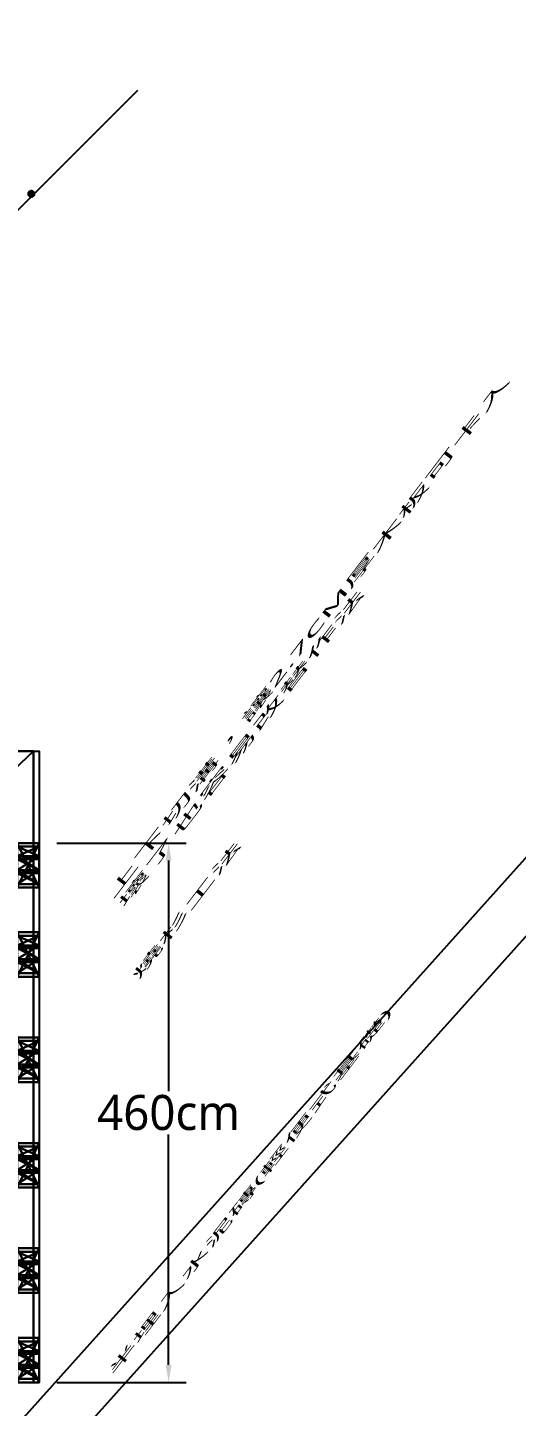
# Model space of a CAD drawing. Extents: x -1989 to 1557, y -2316 to 1157.
# Drawn here: x 485 to 903, y -46 to 1134 of the extents above; entities that cross this region are included whole.
import ezdxf

# ---------------------------------------------------------------- set-up
doc = ezdxf.new("R2010")
doc.units = 0
doc.layers.get('0').update_dxf_attribs({"color": 13, "linetype": 'CONTINUOUS'})
doc.layers.get('DEFPOINTS').update_dxf_attribs({"linetype": 'CONTINUOUS'})
for name, color, linetype in [('COLUMN', 5, 'CONTINUOUS'), ('DRAIN', 8, 'CONTINUOUS'), ('RED_DUST_1', 12, 'CONTINUOUS'), ('SITE', 250, 'CONTINUOUS')]:
    doc.layers.add(name, color=color, linetype=linetype)
doc.styles.add('微軟正黑體', font='微軟正黑體')
doc.dimstyles.new('DIMSTYLE2', dxfattribs={"dimtxt": 29.988814, "dimasz": 14.994407, "dimexe": 14.994407, "dimexo": 14.994407, "dimgap": 2.998881, "dimtad": 0, "dimtih": 1, "dimtoh": 1, "dimdec": 0, "dimzin": 0, "dimtxsty": '微軟正黑體', "dimcen": 0.09, "dimazin": 3, "dimtfac": 1, "dimtdec": 4, "dimtofl": 0, "dimtmove": 0, "dimatfit": 3, "dimtolj": 1, "dimtzin": 0})

# ---------------------------------------------------------------- blocks, each defined once
blk = doc.blocks.new('COMPONENT_15')
at = {"color": 251}
for p, q in [((0, 38), (0, 38, 14)), ((19, 38, 14), (0, 38, 14)), ((0, 38), (0, 0)), ((19, 38), (0, 38)), ((0, 38, 14), (0, 0, 14)), ((19, 38), (19, 38, 14)), ((19, 0), (19, 38)), ((19, 0, 14), (19, 38, 14)), ((0, 35.1, 11.1), (0, 26.8, 11.1)), ((19, 35.1, 11.1), (0, 35.1, 11.1)), ((0, 26.8, 2.9), (0, 35.1, 2.9)), ((0, 35.1, 2.9), (0, 35.1, 11.1)), ((19, 35.1, 2.9), (0, 35.1, 2.9)), ((19, 26.8, 11.1), (0, 26.8, 11.1)), ((19, 26.8, 2.9), (0, 26.8, 2.9)), ((0, 24.3, 2.9), (0, 26.8, 2.9)), ((0, 26.8, 2.9), (0, 26.8, 11.1)), ((0, 24.3, 11.1), (0, 26.8, 11.1)), ((19, 24.3, 2.9), (0, 24.3, 2.9)), ((0, 24.3, 2.9), (0, 24.3, 11.1)), ((19, 24.3, 11.1), (0, 24.3, 11.1)), ((0, 14.9, 2.9), (0, 24.3, 2.9)), ((0, 24.3, 11.1), (0, 14.9, 11.1)), ((19, 35.1, 11.1), (19, 26.8, 11.1)), ((19, 35.1, 2.9), (19, 35.1, 11.1)), ((19, 26.8, 2.9), (19, 35.1, 2.9)), ((19, 24.3, 2.9), (19, 26.8, 2.9)), ((19, 24.3, 11.1), (19, 26.8, 11.1)), ((19, 26.8, 2.9), (19, 26.8, 11.1)), ((19, 14.9, 2.9), (19, 24.3, 2.9)), ((19, 24.3, 11.1), (19, 14.9, 11.1)), ((19, 24.3, 2.9), (19, 24.3, 11.1)), ((19, 14.9, 2.9), (0, 14.9, 2.9)), ((0, 12.4, 11.1), (0, 14.9, 11.1)), ((0, 12.4, 2.9), (0, 14.9, 2.9)), ((19, 14.9, 11.1), (0, 14.9, 11.1)), ((0, 14.9, 2.9), (0, 14.9, 11.1)), ((0, 12.4, 11.1), (0, 2.9, 11.1)), ((0, 2.9, 2.9), (0, 12.4, 2.9)), ((19, 12.4, 11.1), (0, 12.4, 11.1)), ((19, 12.4, 2.9), (0, 12.4, 2.9)), ((0, 12.4, 2.9), (0, 12.4, 11.1)), ((19, 12.4, 2.9), (19, 14.9, 2.9)), ((19, 12.4, 11.1), (19, 14.9, 11.1)), ((19, 14.9, 2.9), (19, 14.9, 11.1)), ((19, 2.9, 2.9), (19, 12.4, 2.9)), ((19, 12.4, 11.1), (19, 2.9, 11.1)), ((19, 12.4, 2.9), (19, 12.4, 11.1)), ((0, 2.9, 11.1), (0, 2.9, 2.9)), ((19, 2.9, 2.9), (0, 2.9, 2.9)), ((19, 2.9, 11.1), (0, 2.9, 11.1)), ((0, 0, 14), (19, 0, 14)), ((0, 0), (19, 0)), ((0, 0), (0, 0, 14)), ((19, 2.9, 11.1), (19, 2.9, 2.9)), ((19, 0), (19, 0, 14))]:
    blk.add_line(p, q, dxfattribs=at)
mesh = blk.add_polyface(dxfattribs=at)
corners = [(19, 38), (0, 0), (0, 38), (19, 0)]
mesh.append_faces([[corners[k] for k in face] for face in [(0, 1, 2), (1, 0, 3)]], dxfattribs={"vtx0": -1, "color": 251})
mesh = blk.add_polyface(dxfattribs=at)
corners = [(0, 0, 14), (0, 2.9, 11.1), (0, 0), (0, 38, 14), (0, 12.4, 11.1), (0, 14.9, 11.1), (0, 24.3, 11.1), (0, 26.8, 11.1), (0, 35.1, 11.1), (0, 35.1, 2.9), (0, 2.9, 2.9), (0, 38), (0, 12.4, 2.9), (0, 14.9, 2.9), (0, 24.3, 2.9), (0, 26.8, 2.9)]
mesh.append_faces([[corners[k] for k in face] for face in [(0, 1, 2), (1, 3, 4), (4, 3, 5), (5, 3, 6), (6, 3, 7), (7, 3, 8), (8, 3, 9), (2, 10, 11), (10, 2, 1), (11, 9, 3)]], dxfattribs={"vtx0": -1, "vtx1": -1, "color": 251})
mesh.append_faces([[corners[k] for k in face] for face in [(1, 0, 3), (11, 10, 12), (11, 12, 13), (11, 13, 14), (11, 14, 15), (11, 15, 9)]], dxfattribs={"vtx0": -1, "vtx2": -1, "color": 251})
mesh = blk.add_polyface(dxfattribs=at)
corners = [(19, 0, 14), (0, 38, 14), (0, 0, 14), (19, 38, 14)]
mesh.append_faces([[corners[k] for k in face] for face in [(0, 1, 2), (1, 0, 3)]], dxfattribs={"vtx0": -1, "color": 251})
mesh = blk.add_polyface(dxfattribs=at)
corners = [(0, 38, 14), (19, 38), (0, 38), (19, 38, 14)]
mesh.append_faces([[corners[k] for k in face] for face in [(0, 1, 2), (1, 0, 3)]], dxfattribs={"vtx0": -1, "color": 251})
mesh = blk.add_polyface(dxfattribs=at)
corners = [(19, 0), (19, 2.9, 2.9), (19, 0, 14), (19, 38), (19, 12.4, 2.9), (19, 14.9, 2.9), (19, 24.3, 2.9), (19, 26.8, 2.9), (19, 35.1, 2.9), (19, 35.1, 11.1), (19, 2.9, 11.1), (19, 38, 14), (19, 12.4, 11.1), (19, 14.9, 11.1), (19, 24.3, 11.1), (19, 26.8, 11.1)]
mesh.append_faces([[corners[k] for k in face] for face in [(0, 1, 2), (1, 3, 4), (4, 3, 5), (5, 3, 6), (6, 3, 7), (7, 3, 8), (8, 3, 9), (2, 10, 11), (10, 2, 1), (11, 9, 3)]], dxfattribs={"vtx0": -1, "vtx1": -1, "color": 251})
mesh.append_faces([[corners[k] for k in face] for face in [(1, 0, 3), (11, 10, 12), (11, 12, 13), (11, 13, 14), (11, 14, 15), (11, 15, 9)]], dxfattribs={"vtx0": -1, "vtx2": -1, "color": 251})
mesh = blk.add_polyface(dxfattribs=at)
corners = [(19, 35.1, 11.1), (0, 26.8, 11.1), (0, 35.1, 11.1), (19, 26.8, 11.1)]
mesh.append_faces([[corners[k] for k in face] for face in [(0, 1, 2), (1, 0, 3)]], dxfattribs={"vtx0": -1, "color": 251})
mesh = blk.add_polyface(dxfattribs=at)
corners = [(19, 35.1, 11.1), (0, 35.1, 2.9), (19, 35.1, 2.9), (0, 35.1, 11.1)]
mesh.append_faces([[corners[k] for k in face] for face in [(0, 1, 2), (1, 0, 3)]], dxfattribs={"vtx0": -1, "color": 251})
mesh = blk.add_polyface(dxfattribs=at)
corners = [(19, 26.8, 2.9), (0, 35.1, 2.9), (0, 26.8, 2.9), (19, 35.1, 2.9)]
mesh.append_faces([[corners[k] for k in face] for face in [(0, 1, 2), (1, 0, 3)]], dxfattribs={"vtx0": -1, "color": 251})
mesh = blk.add_polyface(dxfattribs=at)
corners = [(19, 14.9, 2.9), (0, 24.3, 2.9), (0, 14.9, 2.9), (0, 26.8, 2.9), (19, 26.8, 2.9), (19, 24.3, 2.9)]
mesh.append_faces([[corners[k] for k in face] for face in [(0, 1, 2), (4, 0, 5)]], dxfattribs={"vtx0": -1, "color": 251})
mesh.append_faces([[corners[k] for k in face] for face in [(1, 0, 3), (3, 0, 4)]], dxfattribs={"vtx0": -1, "vtx1": -1, "color": 251})
mesh = blk.add_polyface(dxfattribs=at)
corners = [(0, 26.8, 11.1), (19, 26.8, 2.9), (0, 26.8, 2.9), (19, 26.8, 11.1)]
mesh.append_faces([[corners[k] for k in face] for face in [(0, 1, 2), (1, 0, 3)]], dxfattribs={"vtx0": -1, "color": 251})
mesh = blk.add_polyface(dxfattribs=at)
corners = [(0, 26.8, 11.1), (0, 24.3, 2.9), (0, 24.3, 11.1), (0, 26.8, 2.9)]
mesh.append_faces([[corners[k] for k in face] for face in [(0, 1, 2), (1, 0, 3)]], dxfattribs={"vtx0": -1, "color": 251})
mesh = blk.add_polyface(dxfattribs=at)
corners = [(19, 26.8, 11.1), (0, 24.3, 11.1), (0, 26.8, 11.1), (0, 14.9, 11.1), (19, 14.9, 11.1), (19, 24.3, 11.1)]
mesh.append_faces([[corners[k] for k in face] for face in [(0, 1, 2), (4, 0, 5)]], dxfattribs={"vtx0": -1, "color": 251})
mesh.append_faces([[corners[k] for k in face] for face in [(1, 0, 3), (3, 0, 4)]], dxfattribs={"vtx0": -1, "vtx1": -1, "color": 251})
mesh = blk.add_polyface(dxfattribs=at)
corners = [(19, 24.3, 11.1), (0, 24.3, 2.9), (19, 24.3, 2.9), (0, 24.3, 11.1)]
mesh.append_faces([[corners[k] for k in face] for face in [(0, 1, 2), (1, 0, 3)]], dxfattribs={"vtx0": -1, "color": 251})
mesh = blk.add_polyface(dxfattribs=at)
corners = [(19, 26.8, 2.9), (19, 24.3, 11.1), (19, 24.3, 2.9), (19, 26.8, 11.1)]
mesh.append_faces([[corners[k] for k in face] for face in [(0, 1, 2), (1, 0, 3)]], dxfattribs={"vtx0": -1, "color": 251})
mesh = blk.add_polyface(dxfattribs=at)
corners = [(19, 14.9, 2.9), (0, 12.4, 2.9), (0, 14.9, 2.9), (0, 2.9, 2.9), (19, 2.9, 2.9), (19, 12.4, 2.9)]
mesh.append_faces([[corners[k] for k in face] for face in [(0, 1, 2), (4, 0, 5)]], dxfattribs={"vtx0": -1, "color": 251})
mesh.append_faces([[corners[k] for k in face] for face in [(1, 0, 3), (3, 0, 4)]], dxfattribs={"vtx0": -1, "vtx1": -1, "color": 251})
mesh = blk.add_polyface(dxfattribs=at)
corners = [(19, 2.9, 11.1), (0, 12.4, 11.1), (0, 2.9, 11.1), (0, 14.9, 11.1), (19, 14.9, 11.1), (19, 12.4, 11.1)]
mesh.append_faces([[corners[k] for k in face] for face in [(0, 1, 2), (4, 0, 5)]], dxfattribs={"vtx0": -1, "color": 251})
mesh.append_faces([[corners[k] for k in face] for face in [(1, 0, 3), (3, 0, 4)]], dxfattribs={"vtx0": -1, "vtx1": -1, "color": 251})
mesh = blk.add_polyface(dxfattribs=at)
corners = [(0, 14.9, 11.1), (19, 14.9, 2.9), (0, 14.9, 2.9), (19, 14.9, 11.1)]
mesh.append_faces([[corners[k] for k in face] for face in [(0, 1, 2), (1, 0, 3)]], dxfattribs={"vtx0": -1, "color": 251})
mesh = blk.add_polyface(dxfattribs=at)
corners = [(0, 14.9, 11.1), (0, 12.4, 2.9), (0, 12.4, 11.1), (0, 14.9, 2.9)]
mesh.append_faces([[corners[k] for k in face] for face in [(0, 1, 2), (1, 0, 3)]], dxfattribs={"vtx0": -1, "color": 251})
mesh = blk.add_polyface(dxfattribs=at)
corners = [(19, 12.4, 11.1), (0, 12.4, 2.9), (19, 12.4, 2.9), (0, 12.4, 11.1)]
mesh.append_faces([[corners[k] for k in face] for face in [(0, 1, 2), (1, 0, 3)]], dxfattribs={"vtx0": -1, "color": 251})
mesh = blk.add_polyface(dxfattribs=at)
corners = [(19, 14.9, 2.9), (19, 12.4, 11.1), (19, 12.4, 2.9), (19, 14.9, 11.1)]
mesh.append_faces([[corners[k] for k in face] for face in [(0, 1, 2), (1, 0, 3)]], dxfattribs={"vtx0": -1, "color": 251})
mesh = blk.add_polyface(dxfattribs=at)
corners = [(0, 2.9, 11.1), (19, 2.9, 2.9), (0, 2.9, 2.9), (19, 2.9, 11.1)]
mesh.append_faces([[corners[k] for k in face] for face in [(0, 1, 2), (1, 0, 3)]], dxfattribs={"vtx0": -1, "color": 251})
mesh = blk.add_polyface(dxfattribs=at)
corners = [(19, 0, 14), (0, 0), (19, 0), (0, 0, 14)]
mesh.append_faces([[corners[k] for k in face] for face in [(0, 1, 2), (1, 0, 3)]], dxfattribs={"vtx0": -1, "color": 251})
blk = doc.blocks.new('COMPONENT_7')
for p in [(269.6, 423.4, -17.8), (269.6, 347.1, -17.8), (269.6, 257, -17.8), (269.6, 166.8, -17.8), (269.6, 76.7, -17.8), (269.6, 0, -17.8)]:
    blk.add_blockref('COMPONENT_15', p)
blk = doc.blocks.new('GROUP_8')
for p, q in [((0, 540), (0, 0)), ((570, 540), (0, 540)), ((570, 0), (570, 540)), ((0, 0), (570, 0))]:
    blk.add_line(p, q)
mesh = blk.add_polyface()
corners = [(570, 540), (0, 0), (0, 540), (570, 0)]
mesh.append_faces([[corners[k] for k in face] for face in [(0, 1, 2), (1, 0, 3)]], dxfattribs={"vtx0": -1})
blk = doc.blocks.new('GROUP_1')
at = {"color": 7}
for p, q in [((626.7, 3309.1, 190), (626.6, 3308.2, 190)), ((626.7, 3309.1), (626.6, 3308.2)), ((626.6, 3308.2), (626.7, 3309.1, 190)), ((626.7, 3308.9, 190), (626.6, 3308.7, 190)), ((626.6, 3308.7, 190), (626.6, 3308.6, 190)), ((626.6, 3308.6, 190), (626.6, 3308.4, 190)), ((626.6, 3308.4, 190), (626.6, 3308.2, 190)), ((626.6, 3308.2, 190), (626.6, 3308, 190)), ((626.6, 3308.2, 190), (626.7, 3307.2, 190)), ((626.6, 3308.2, 190), (626.6, 3308.2)), ((626.6, 3308.2), (626.7, 3307.2)), ((626.7, 3307.2), (626.6, 3308.2, 190)), ((626.6, 3308, 190), (626.6, 3307.8, 190)), ((626.6, 3307.8, 190), (626.6, 3307.6, 190)), ((626.6, 3307.6, 190), (626.7, 3307.4, 190)), ((627.3, 3310, 190), (626.7, 3309.1, 190)), ((627.3, 3310), (626.7, 3309.1)), ((626.7, 3309.1), (627.3, 3310, 190)), ((626.8, 3309.3, 190), (626.7, 3309.1, 190)), ((626.7, 3309.1, 190), (626.7, 3308.9, 190)), ((626.7, 3309.1, 190), (626.7, 3309.1)), ((626.7, 3307.4, 190), (626.7, 3307.3, 190)), ((626.7, 3307.3, 190), (626.8, 3307.1, 190)), ((626.7, 3307.2, 190), (627.3, 3306.4, 190)), ((626.7, 3307.2, 190), (626.7, 3307.2)), ((626.7, 3307.2), (627.3, 3306.4)), ((627.3, 3306.4), (626.7, 3307.2, 190)), ((626.9, 3309.4, 190), (626.8, 3309.3, 190)), ((626.8, 3307.1, 190), (626.9, 3306.9, 190)), ((627, 3309.6, 190), (626.9, 3309.4, 190)), ((626.9, 3306.9, 190), (627, 3306.8, 190)), ((627.1, 3309.7, 190), (627, 3309.6, 190)), ((627, 3306.8, 190), (627.1, 3306.6, 190)), ((627.2, 3309.9, 190), (627.1, 3309.7, 190)), ((627.1, 3306.6, 190), (627.2, 3306.5, 190)), ((627.4, 3310, 190), (627.2, 3309.9, 190)), ((627.2, 3306.5, 190), (627.4, 3306.4, 190)), ((628.1, 3310.5, 190), (627.3, 3310, 190)), ((628.1, 3310.5), (627.3, 3310)), ((627.3, 3310), (628.1, 3310.5, 190)), ((627.3, 3310, 190), (627.3, 3310)), ((627.3, 3306.4, 190), (628.1, 3305.9, 190)), ((627.3, 3306.4, 190), (627.3, 3306.4)), ((627.3, 3306.4), (628.1, 3305.9)), ((628.1, 3305.9), (627.3, 3306.4, 190)), ((627.5, 3310.1, 190), (627.4, 3310, 190)), ((627.4, 3306.4, 190), (627.5, 3306.2, 190)), ((627.6, 3310.3, 190), (627.5, 3310.1, 190)), ((627.5, 3306.2, 190), (627.6, 3306.1, 190)), ((627.8, 3310.4, 190), (627.6, 3310.3, 190)), ((627.6, 3306.1, 190), (627.8, 3306, 190)), ((628, 3310.4, 190), (627.8, 3310.4, 190)), ((627.8, 3306, 190), (628, 3305.9, 190)), ((628.1, 3310.5, 190), (628, 3310.4, 190)), ((628, 3305.9, 190), (628.1, 3305.9, 190)), ((629.1, 3310.7, 190), (628.1, 3310.5, 190)), ((629.1, 3310.7), (628.1, 3310.5)), ((628.1, 3310.5), (629.1, 3310.7, 190)), ((628.3, 3310.6, 190), (628.1, 3310.5, 190)), ((628.1, 3310.5, 190), (628.1, 3310.5)), ((628.1, 3305.9, 190), (628.3, 3305.8, 190)), ((628.1, 3305.9, 190), (629.1, 3305.7, 190)), ((628.1, 3305.9, 190), (628.1, 3305.9)), ((628.1, 3305.9), (629.1, 3305.7)), ((629.1, 3305.7), (628.1, 3305.9, 190)), ((628.5, 3310.6, 190), (628.3, 3310.6, 190)), ((628.3, 3305.8, 190), (628.5, 3305.7, 190)), ((628.7, 3310.7, 190), (628.5, 3310.6, 190)), ((628.5, 3305.7, 190), (628.7, 3305.7, 190)), ((628.9, 3310.7, 190), (628.7, 3310.7, 190)), ((628.7, 3305.7, 190), (628.9, 3305.7, 190)), ((629.1, 3310.7, 190), (628.9, 3310.7, 190)), ((628.9, 3305.7, 190), (629.1, 3305.7, 190)), ((629.2, 3310.7, 190), (629.1, 3310.7, 190)), ((630, 3310.5, 190), (629.1, 3310.7, 190)), ((629.1, 3310.7, 190), (629.1, 3310.7)), ((630, 3310.5), (629.1, 3310.7)), ((629.1, 3310.7), (630, 3310.5, 190)), ((629.1, 3305.7, 190), (630, 3305.9, 190)), ((629.1, 3305.7), (630, 3305.9)), ((630, 3305.9), (629.1, 3305.7, 190)), ((629.1, 3305.7, 190), (629.2, 3305.7, 190)), ((629.1, 3305.7, 190), (629.1, 3305.7)), ((629.4, 3310.7, 190), (629.2, 3310.7, 190)), ((629.2, 3305.7, 190), (629.4, 3305.7, 190)), ((629.6, 3310.6, 190), (629.4, 3310.7, 190)), ((629.4, 3305.7, 190), (629.6, 3305.7, 190)), ((629.8, 3310.6, 190), (629.6, 3310.6, 190)), ((629.6, 3305.7, 190), (629.8, 3305.8, 190)), ((630, 3310.5, 190), (629.8, 3310.6, 190)), ((629.8, 3305.8, 190), (630, 3305.9, 190)), ((630.1, 3310.4, 190), (630, 3310.5, 190)), ((630.8, 3310, 190), (630, 3310.5, 190)), ((630.8, 3310), (630, 3310.5)), ((630, 3310.5), (630.8, 3310, 190)), ((630, 3310.5, 190), (630, 3310.5)), ((630, 3305.9, 190), (630.8, 3306.4, 190)), ((630, 3305.9), (630.8, 3306.4)), ((630.8, 3306.4), (630, 3305.9, 190)), ((630, 3305.9, 190), (630.1, 3305.9, 190)), ((630, 3305.9, 190), (630, 3305.9)), ((630.3, 3310.4, 190), (630.1, 3310.4, 190)), ((630.1, 3305.9, 190), (630.3, 3306, 190)), ((630.5, 3310.3, 190), (630.3, 3310.4, 190)), ((630.3, 3306, 190), (630.5, 3306.1, 190)), ((630.6, 3310.1, 190), (630.5, 3310.3, 190)), ((630.5, 3306.1, 190), (630.6, 3306.2, 190)), ((630.8, 3310, 190), (630.6, 3310.1, 190)), ((630.6, 3306.2, 190), (630.8, 3306.4, 190)), ((630.9, 3309.9, 190), (630.8, 3310, 190)), ((631.4, 3309.1, 190), (630.8, 3310, 190)), ((630.8, 3310, 190), (630.8, 3310)), ((631.4, 3309.1), (630.8, 3310)), ((630.8, 3310), (631.4, 3309.1, 190)), ((630.8, 3306.4, 190), (631.4, 3307.2, 190)), ((630.8, 3306.4), (631.4, 3307.2)), ((631.4, 3307.2), (630.8, 3306.4, 190)), ((630.8, 3306.4, 190), (630.9, 3306.5, 190)), ((630.8, 3306.4, 190), (630.8, 3306.4)), ((631, 3309.7, 190), (630.9, 3309.9, 190)), ((630.9, 3306.5, 190), (631, 3306.6, 190)), ((631.1, 3309.6, 190), (631, 3309.7, 190)), ((631, 3306.6, 190), (631.1, 3306.8, 190)), ((631.2, 3309.4, 190), (631.1, 3309.6, 190)), ((631.1, 3306.8, 190), (631.2, 3306.9, 190)), ((631.3, 3309.3, 190), (631.2, 3309.4, 190)), ((631.2, 3306.9, 190), (631.3, 3307.1, 190)), ((631.4, 3309.1, 190), (631.3, 3309.3, 190)), ((631.3, 3307.1, 190), (631.4, 3307.3, 190)), ((631.4, 3308.9, 190), (631.4, 3309.1, 190)), ((631.6, 3308.2, 190), (631.4, 3309.1, 190)), ((631.6, 3308.2), (631.4, 3309.1)), ((631.4, 3309.1), (631.6, 3308.2, 190)), ((631.4, 3309.1, 190), (631.4, 3309.1)), ((631.5, 3308.7, 190), (631.4, 3308.9, 190)), ((631.4, 3307.2, 190), (631.6, 3308.2, 190)), ((631.4, 3307.2), (631.6, 3308.2)), ((631.6, 3308.2), (631.4, 3307.2, 190)), ((631.4, 3307.4, 190), (631.5, 3307.6, 190)), ((631.4, 3307.3, 190), (631.4, 3307.4, 190)), ((631.4, 3307.2, 190), (631.4, 3307.2)), ((631.5, 3308.6, 190), (631.5, 3308.7, 190)), ((631.5, 3308.4, 190), (631.5, 3308.6, 190)), ((631.6, 3308.2, 190), (631.5, 3308.4, 190)), ((631.5, 3308, 190), (631.6, 3308.2, 190)), ((631.5, 3307.8, 190), (631.5, 3308, 190)), ((631.5, 3307.6, 190), (631.5, 3307.8, 190)), ((631.6, 3308.2, 190), (631.6, 3308.2))]:
    blk.add_line(p, q, dxfattribs=at)
at = {"layer": 'COLUMN', "color": 7}
blk.add_polyline3d([(631.6, 3308.2, 190), (631.5, 3308.6, 190), (631.4, 3309.1, 190), (631.1, 3309.6, 190), (630.8, 3310, 190), (630.4, 3310.3, 190), (630, 3310.5, 190), (629.5, 3310.6, 190), (629.1, 3310.7, 190), (628.6, 3310.6, 190), (628.1, 3310.5, 190), (627.7, 3310.3, 190), (627.3, 3310, 190), (627, 3309.6, 190), (626.7, 3309.1, 190), (626.6, 3308.6, 190), (626.6, 3308.2, 190), (626.6, 3307.7, 190), (626.7, 3307.3, 190), (627, 3306.8, 190), (627.3, 3306.4, 190), (627.7, 3306.1, 190), (628.1, 3305.9, 190), (628.6, 3305.7, 190), (629.1, 3305.7, 190), (629.5, 3305.7, 190), (630, 3305.9, 190), (630.4, 3306.1, 190), (630.8, 3306.4, 190), (631.1, 3306.8, 190), (631.4, 3307.3, 190), (631.5, 3307.7, 190), (631.6, 3308.2, 190)], close=True, dxfattribs=at)
at = {"layer": 'DRAIN', "color": 7}
for points in [[(65.9, 1641.3, 0), (1689.8, 3450.5, 0)], [(65.9, 1573.9, 0), (1620.8, 3306.3, 0)]]:
    blk.add_polyline3d(points, dxfattribs=at)
at = {"layer": 'RED_DUST_1', "color": 7}
blk.add_polyline3d([(154.7, 2831.3, 0), (635.9, 2831.3, 0), (635.9, 2291.3, 0), (65.9, 2291.3, 0), (65.9, 2742.5, 0), (154.7, 2831.3, 0)], close=True, dxfattribs=at)
at = {"layer": 'SITE', "color": 7}
blk.add_polyline3d([(65.9, 2742.5, 0), (720.3, 3397, 0)], dxfattribs=at)
at = {"layer": 'COLUMN', "color": 7}
mesh = blk.add_polyface(dxfattribs=at)
corners = [(626.6, 3308, 190), (626.6, 3308.4, 190), (626.6, 3308.2, 190), (626.6, 3307.8, 190), (626.6, 3308.6, 190), (626.6, 3307.6, 190), (626.6, 3308.7, 190), (626.7, 3307.4, 190), (626.7, 3308.9, 190), (626.7, 3307.3, 190), (626.7, 3309.1, 190), (626.8, 3307.1, 190), (626.8, 3309.3, 190), (626.9, 3306.9, 190), (626.9, 3309.4, 190), (627, 3306.8, 190), (627, 3309.6, 190), (627.1, 3306.6, 190), (627.1, 3309.7, 190), (627.2, 3306.5, 190), (627.2, 3309.9, 190), (627.4, 3306.4, 190), (627.4, 3310, 190), (627.5, 3306.2, 190), (627.5, 3310.1, 190), (627.6, 3306.1, 190), (627.6, 3310.3, 190), (627.8, 3306, 190), (627.8, 3310.4, 190), (628, 3305.9, 190), (628, 3310.4, 190), (628.1, 3305.9, 190), (628.1, 3310.5, 190), (628.3, 3305.8, 190), (628.3, 3310.6, 190), (628.5, 3305.7, 190), (628.5, 3310.6, 190), (628.7, 3305.7, 190), (628.7, 3310.7, 190), (628.9, 3305.7, 190), (628.9, 3310.7, 190), (629.1, 3305.7, 190), (629.1, 3310.7, 190), (629.2, 3305.7, 190), (629.2, 3310.7, 190), (629.4, 3305.7, 190), (629.4, 3310.7, 190), (629.6, 3305.7, 190), (629.6, 3310.6, 190), (629.8, 3305.8, 190), (629.8, 3310.6, 190), (630, 3305.9, 190), (630, 3310.5, 190), (630.1, 3305.9, 190), (630.1, 3310.4, 190), (630.3, 3306, 190), (630.3, 3310.4, 190), (630.5, 3306.1, 190), (630.5, 3310.3, 190), (630.6, 3306.2, 190), (630.6, 3310.1, 190), (630.8, 3306.4, 190), (630.8, 3310, 190), (630.9, 3306.5, 190), (630.9, 3309.9, 190), (631, 3306.6, 190), (631, 3309.7, 190), (631.1, 3306.8, 190), (631.1, 3309.6, 190), (631.2, 3306.9, 190), (631.2, 3309.4, 190), (631.3, 3307.1, 190), (631.3, 3309.3, 190), (631.4, 3307.3, 190), (631.4, 3309.1, 190), (631.4, 3307.4, 190), (631.4, 3308.9, 190), (631.5, 3307.6, 190), (631.5, 3308.7, 190), (631.5, 3307.8, 190), (631.5, 3308.6, 190), (631.5, 3308, 190), (631.5, 3308.4, 190), (631.6, 3308.2, 190)]
mesh.append_faces([[corners[k] for k in face] for face in [(0, 1, 2), (82, 81, 83)]], dxfattribs={"vtx0": -1, "color": 7})
mesh.append_faces([[corners[k] for k in face] for face in [(1, 3, 4), (4, 5, 6), (6, 7, 8), (8, 9, 10), (10, 11, 12), (12, 13, 14), (14, 15, 16), (16, 17, 18), (18, 19, 20), (20, 21, 22), (22, 23, 24), (24, 25, 26), (26, 27, 28), (28, 29, 30), (30, 31, 32), (32, 33, 34), (34, 35, 36), (36, 37, 38), (38, 39, 40), (40, 41, 42), (42, 43, 44), (44, 45, 46), (46, 47, 48), (48, 49, 50), (50, 51, 52), (52, 53, 54), (54, 55, 56), (56, 57, 58), (58, 59, 60), (60, 61, 62), (62, 63, 64), (64, 65, 66), (66, 67, 68), (68, 69, 70), (70, 71, 72), (72, 73, 74), (74, 75, 76), (76, 77, 78), (78, 79, 80), (80, 81, 82)]], dxfattribs={"vtx0": -1, "vtx1": -1, "color": 7})
mesh.append_faces([[corners[k] for k in face] for face in [(1, 0, 3), (4, 3, 5), (6, 5, 7), (8, 7, 9), (10, 9, 11), (12, 11, 13), (14, 13, 15), (16, 15, 17), (18, 17, 19), (20, 19, 21), (22, 21, 23), (24, 23, 25), (26, 25, 27), (28, 27, 29), (30, 29, 31), (32, 31, 33), (34, 33, 35), (36, 35, 37), (38, 37, 39), (40, 39, 41), (42, 41, 43), (44, 43, 45), (46, 45, 47), (48, 47, 49), (50, 49, 51), (52, 51, 53), (54, 53, 55), (56, 55, 57), (58, 57, 59), (60, 59, 61), (62, 61, 63), (64, 63, 65), (66, 65, 67), (68, 67, 69), (70, 69, 71), (72, 71, 73), (74, 73, 75), (76, 75, 77), (78, 77, 79), (80, 79, 81)]], dxfattribs={"vtx0": -1, "vtx2": -1, "color": 7})
mesh = blk.add_polyface(dxfattribs=at)
corners = [(626.7, 3307.2, 190), (626.7, 3309.1, 190), (626.6, 3308.2, 190), (627.3, 3306.4, 190), (627.3, 3310, 190), (628.1, 3305.9, 190), (628.1, 3310.5, 190), (629.1, 3305.7, 190), (629.1, 3310.7, 190), (630, 3305.9, 190), (630, 3310.5, 190), (630.8, 3306.4, 190), (630.8, 3310, 190), (631.4, 3307.2, 190), (631.4, 3309.1, 190), (631.6, 3308.2, 190)]
mesh.append_faces([[corners[k] for k in face] for face in [(0, 1, 2), (14, 13, 15)]], dxfattribs={"vtx0": -1, "color": 7})
mesh.append_faces([[corners[k] for k in face] for face in [(1, 3, 4), (4, 5, 6), (6, 7, 8), (8, 9, 10), (10, 11, 12), (12, 13, 14)]], dxfattribs={"vtx0": -1, "vtx1": -1, "color": 7})
mesh.append_faces([[corners[k] for k in face] for face in [(1, 0, 3), (4, 3, 5), (6, 5, 7), (8, 7, 9), (10, 9, 11), (12, 11, 13)]], dxfattribs={"vtx0": -1, "vtx2": -1, "color": 7})
mesh = blk.add_polyface(dxfattribs=at)
corners = [(626.7, 3309.1), (626.7, 3307.2), (626.6, 3308.2), (627.3, 3310), (627.3, 3306.4), (628.1, 3310.5), (628.1, 3305.9), (629.1, 3310.7), (629.1, 3305.7), (630, 3310.5), (630, 3305.9), (630.8, 3310), (630.8, 3306.4), (631.4, 3309.1), (631.4, 3307.2), (631.6, 3308.2)]
mesh.append_faces([[corners[k] for k in face] for face in [(0, 1, 2), (14, 13, 15)]], dxfattribs={"vtx0": -1, "color": 7})
mesh.append_faces([[corners[k] for k in face] for face in [(1, 3, 4), (4, 5, 6), (6, 7, 8), (8, 9, 10), (10, 11, 12), (12, 13, 14)]], dxfattribs={"vtx0": -1, "vtx1": -1, "color": 7})
mesh.append_faces([[corners[k] for k in face] for face in [(1, 0, 3), (4, 3, 5), (6, 5, 7), (8, 7, 9), (10, 9, 11), (12, 11, 13)]], dxfattribs={"vtx0": -1, "vtx2": -1, "color": 7})
mesh = blk.add_polyface(dxfattribs=at)
corners = [(626.7, 3309.1), (626.6, 3308.2), (626.7, 3309.1, 190)]
mesh.append_faces([[corners[k] for k in face] for face in [(0, 1, 2)]], dxfattribs={"color": 7})
mesh = blk.add_polyface(dxfattribs=at)
corners = [(626.7, 3309.1, 190), (626.6, 3308.2), (626.6, 3308.2, 190)]
mesh.append_faces([[corners[k] for k in face] for face in [(0, 1, 2)]], dxfattribs={"color": 7})
mesh = blk.add_polyface(dxfattribs=at)
corners = [(626.6, 3308.2), (626.7, 3307.2), (626.6, 3308.2, 190)]
mesh.append_faces([[corners[k] for k in face] for face in [(0, 1, 2)]], dxfattribs={"color": 7})
mesh = blk.add_polyface(dxfattribs=at)
corners = [(626.6, 3308.2, 190), (626.7, 3307.2), (626.7, 3307.2, 190)]
mesh.append_faces([[corners[k] for k in face] for face in [(0, 1, 2)]], dxfattribs={"color": 7})
mesh = blk.add_polyface(dxfattribs=at)
corners = [(627.3, 3310), (626.7, 3309.1), (627.3, 3310, 190)]
mesh.append_faces([[corners[k] for k in face] for face in [(0, 1, 2)]], dxfattribs={"color": 7})
mesh = blk.add_polyface(dxfattribs=at)
corners = [(627.3, 3310, 190), (626.7, 3309.1), (626.7, 3309.1, 190)]
mesh.append_faces([[corners[k] for k in face] for face in [(0, 1, 2)]], dxfattribs={"color": 7})
mesh = blk.add_polyface(dxfattribs=at)
corners = [(626.7, 3307.2), (627.3, 3306.4), (626.7, 3307.2, 190)]
mesh.append_faces([[corners[k] for k in face] for face in [(0, 1, 2)]], dxfattribs={"color": 7})
mesh = blk.add_polyface(dxfattribs=at)
corners = [(626.7, 3307.2, 190), (627.3, 3306.4), (627.3, 3306.4, 190)]
mesh.append_faces([[corners[k] for k in face] for face in [(0, 1, 2)]], dxfattribs={"color": 7})
mesh = blk.add_polyface(dxfattribs=at)
corners = [(628.1, 3310.5, 190), (628.1, 3310.5), (627.3, 3310)]
mesh.append_faces([[corners[k] for k in face] for face in [(0, 1, 2)]], dxfattribs={"color": 7})
mesh = blk.add_polyface(dxfattribs=at)
corners = [(628.1, 3310.5, 190), (627.3, 3310), (627.3, 3310, 190)]
mesh.append_faces([[corners[k] for k in face] for face in [(0, 1, 2)]], dxfattribs={"color": 7})
mesh = blk.add_polyface(dxfattribs=at)
corners = [(627.3, 3306.4, 190), (627.3, 3306.4), (628.1, 3305.9)]
mesh.append_faces([[corners[k] for k in face] for face in [(0, 1, 2)]], dxfattribs={"color": 7})
mesh = blk.add_polyface(dxfattribs=at)
corners = [(627.3, 3306.4, 190), (628.1, 3305.9), (628.1, 3305.9, 190)]
mesh.append_faces([[corners[k] for k in face] for face in [(0, 1, 2)]], dxfattribs={"color": 7})
mesh = blk.add_polyface(dxfattribs=at)
corners = [(629.1, 3310.7, 190), (629.1, 3310.7), (628.1, 3310.5)]
mesh.append_faces([[corners[k] for k in face] for face in [(0, 1, 2)]], dxfattribs={"color": 7})
mesh = blk.add_polyface(dxfattribs=at)
corners = [(629.1, 3310.7, 190), (628.1, 3310.5), (628.1, 3310.5, 190)]
mesh.append_faces([[corners[k] for k in face] for face in [(0, 1, 2)]], dxfattribs={"color": 7})
mesh = blk.add_polyface(dxfattribs=at)
corners = [(628.1, 3305.9, 190), (628.1, 3305.9), (629.1, 3305.7)]
mesh.append_faces([[corners[k] for k in face] for face in [(0, 1, 2)]], dxfattribs={"color": 7})
mesh = blk.add_polyface(dxfattribs=at)
corners = [(628.1, 3305.9, 190), (629.1, 3305.7), (629.1, 3305.7, 190)]
mesh.append_faces([[corners[k] for k in face] for face in [(0, 1, 2)]], dxfattribs={"color": 7})
mesh = blk.add_polyface(dxfattribs=at)
corners = [(630, 3310.5, 190), (630, 3310.5), (629.1, 3310.7)]
mesh.append_faces([[corners[k] for k in face] for face in [(0, 1, 2)]], dxfattribs={"color": 7})
mesh = blk.add_polyface(dxfattribs=at)
corners = [(630, 3310.5, 190), (629.1, 3310.7), (629.1, 3310.7, 190)]
mesh.append_faces([[corners[k] for k in face] for face in [(0, 1, 2)]], dxfattribs={"color": 7})
mesh = blk.add_polyface(dxfattribs=at)
corners = [(629.1, 3305.7, 190), (629.1, 3305.7), (630, 3305.9)]
mesh.append_faces([[corners[k] for k in face] for face in [(0, 1, 2)]], dxfattribs={"color": 7})
mesh = blk.add_polyface(dxfattribs=at)
corners = [(629.1, 3305.7, 190), (630, 3305.9), (630, 3305.9, 190)]
mesh.append_faces([[corners[k] for k in face] for face in [(0, 1, 2)]], dxfattribs={"color": 7})
mesh = blk.add_polyface(dxfattribs=at)
corners = [(630.8, 3310, 190), (630.8, 3310), (630, 3310.5)]
mesh.append_faces([[corners[k] for k in face] for face in [(0, 1, 2)]], dxfattribs={"color": 7})
mesh = blk.add_polyface(dxfattribs=at)
corners = [(630.8, 3310, 190), (630, 3310.5), (630, 3310.5, 190)]
mesh.append_faces([[corners[k] for k in face] for face in [(0, 1, 2)]], dxfattribs={"color": 7})
mesh = blk.add_polyface(dxfattribs=at)
corners = [(630, 3305.9, 190), (630, 3305.9), (630.8, 3306.4)]
mesh.append_faces([[corners[k] for k in face] for face in [(0, 1, 2)]], dxfattribs={"color": 7})
mesh = blk.add_polyface(dxfattribs=at)
corners = [(630, 3305.9, 190), (630.8, 3306.4), (630.8, 3306.4, 190)]
mesh.append_faces([[corners[k] for k in face] for face in [(0, 1, 2)]], dxfattribs={"color": 7})
mesh = blk.add_polyface(dxfattribs=at)
corners = [(630.8, 3310), (631.4, 3309.1, 190), (631.4, 3309.1)]
mesh.append_faces([[corners[k] for k in face] for face in [(0, 1, 2)]], dxfattribs={"color": 7})
mesh = blk.add_polyface(dxfattribs=at)
corners = [(630.8, 3310, 190), (631.4, 3309.1, 190), (630.8, 3310)]
mesh.append_faces([[corners[k] for k in face] for face in [(0, 1, 2)]], dxfattribs={"color": 7})
mesh = blk.add_polyface(dxfattribs=at)
corners = [(631.4, 3307.2), (630.8, 3306.4, 190), (630.8, 3306.4)]
mesh.append_faces([[corners[k] for k in face] for face in [(0, 1, 2)]], dxfattribs={"color": 7})
mesh = blk.add_polyface(dxfattribs=at)
corners = [(631.4, 3307.2, 190), (630.8, 3306.4, 190), (631.4, 3307.2)]
mesh.append_faces([[corners[k] for k in face] for face in [(0, 1, 2)]], dxfattribs={"color": 7})
mesh = blk.add_polyface(dxfattribs=at)
corners = [(631.4, 3309.1), (631.6, 3308.2, 190), (631.6, 3308.2)]
mesh.append_faces([[corners[k] for k in face] for face in [(0, 1, 2)]], dxfattribs={"color": 7})
mesh = blk.add_polyface(dxfattribs=at)
corners = [(631.4, 3309.1, 190), (631.6, 3308.2, 190), (631.4, 3309.1)]
mesh.append_faces([[corners[k] for k in face] for face in [(0, 1, 2)]], dxfattribs={"color": 7})
mesh = blk.add_polyface(dxfattribs=at)
corners = [(631.6, 3308.2), (631.4, 3307.2, 190), (631.4, 3307.2)]
mesh.append_faces([[corners[k] for k in face] for face in [(0, 1, 2)]], dxfattribs={"color": 7})
mesh = blk.add_polyface(dxfattribs=at)
corners = [(631.6, 3308.2, 190), (631.4, 3307.2, 190), (631.6, 3308.2)]
mesh.append_faces([[corners[k] for k in face] for face in [(0, 1, 2)]], dxfattribs={"color": 7})
blk = doc.blocks.new('*D88')
at = {"color": 0}
for p, q in [((510, 436.4), (620.7, 436.4)), ((605.7, 421.4), (605.7, 224.2)), ((605.7, -10), (605.7, 187.2)), ((510, -25), (620.7, -25))]:
    blk.add_line(p, q, dxfattribs=at)
for points in [[(608.2, 421.4), (603.2, 421.4), (605.7, 436.4)], [(603.2, -10), (608.2, -10), (605.7, -25)]]:
    blk.add_solid(points, dxfattribs=at)
at = {"layer": 'DEFPOINTS', "color": 0}
for p in [(495, 436.4), (605.7, 436.4), (495, -25)]:
    blk.add_point(p, dxfattribs=at)
at = {"color": 0, "insert": (605.7, 205.7), "char_height": 29.99, "attachment_point": 5, "style": '微軟正黑體'}
blk.add_mtext('\\A1;460cm', dxfattribs=at)

msp = doc.modelspace()

# ---------------------------------------------------------------- block references
at = {"color": 7}
msp.add_blockref('GROUP_1', (-140.9, -2316.3), dxfattribs=at)
at = {"color": 251}
msp.add_blockref('GROUP_8', (-80, -25, -0.5), dxfattribs=at)
at = {"color": 250}
msp.add_blockref('COMPONENT_7', (206.4, -25, 13.3), dxfattribs=at)

# ---------------------------------------------------------------- texts
at = {"color": 18, "extrusion": (0.767455, -0.587665, 0.256248), "attachment_point": 1, "text_direction": (0.607964, 0.793965, 0), "style": '微軟正黑體'}
for s, insert, char_height in [('上下切溝，讓2.7CM厚木板可卡入\\P壞了也容易改替作法', (552.2, 391.9, 259.2), 27.749), ('燒杉工法', (573.9, 322.8, 202.9), 27), ('半埋入水泥磚(輕便式基礎)', (553.4, -16, -39.9), 24.889)]:
    msp.add_mtext(s, dxfattribs=dict(at, insert=insert, char_height=char_height))

# ---------------------------------------------------------------- dimensions: what is measured, and where the dimension line sits
at = {"color": 250}
dim = msp.add_linear_dim(base=(605.7, 436.4, 9.5), p1=(495, -25, 9.5), p2=(495, 436.4, 9.5), angle=90, text='460cm', dimstyle='DIMSTYLE2', override={"dimpost": 'cm'}, dxfattribs=at)
dim.commit()
dim.dimension.update_dxf_attribs({"geometry": '*D88', "text_midpoint": (605.7, 205.7, 9.5)})

doc.saveas('drawing.dxf')
